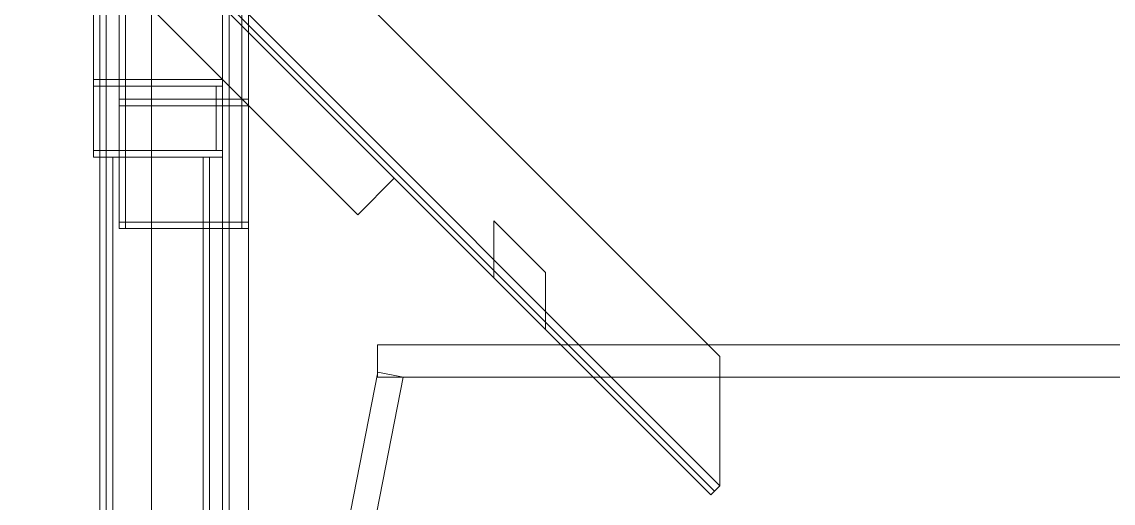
# Model space of a CAD drawing. Header units: millimetres. Extents: x -1970 to 59977, y -50268 to 6837.
# Drawn here: x 58664 to 59509, y 587 to 960 of the extents above; entities that cross this region are included whole.
import ezdxf

# ---------------------------------------------------------------- set-up
doc = ezdxf.new("R2010")
doc.units = ezdxf.units.MM
doc.layers.add('lateral_C04', color=7, linetype='Continuous', lineweight=0)
doc.layers.add('lateral_secador', color=7, linetype='Continuous', lineweight=0)

msp = doc.modelspace()

# ---------------------------------------------------------------- linework, layer by layer
at = {"layer": 'lateral_C04'}
for p, q in [((59539.253, 710), (58939.253, 710)), ((58939.253, 685), (58939.253, 710)), ((58899.438, 483.915), (58939.438, 688.915)), ((58919.068, 480.085), (58959.068, 685.085)), ((59539.253, 685), (58939.253, 685)), ((58939.438, 688.915), (58959.068, 685.085))]:
    msp.add_line(p, q, dxfattribs=at)
at = {"layer": 'lateral_secador'}
for p, q in [((58764.253, 3000), (58764.253, 0)), ((58839.253, 0), (58839.253, 3000)), ((58724.253, 2925), (58724.253, 20)), ((58729.253, 20), (58729.253, 2925)), ((58819.253, 2925), (58819.253, 20)), ((58824.253, 20), (58824.253, 2925)), ((58839.253, 0), (58839.253, 2925)), ((58739.253, 1450), (58739.253, 800)), ((58744.253, 800), (58744.253, 1450)), ((58834.253, 1450), (58834.253, 800)), ((58839.253, 800), (58839.253, 1450)), ((58764.253, 1350), (58764.253, 900)), ((58839.253, 900), (58839.253, 1350)), ((59204.253, 701), (58699.253, 1206)), ((58692.182, 1098.929), (58952.182, 838.929)), ((58699.253, 1106), (59204.253, 601)), ((58699.253, 1097.515), (59200.01, 596.757)), ((58699.253, 1091.858), (59197.182, 593.929)), ((58663.898, 1070.645), (58923.898, 810.645)), ((58719.253, 915.289), (58719.253, 1015.289)), ((58719.253, 1015.289), (58819.253, 915.289)), ((58719.253, 915.289), (58819.253, 915.289)), ((58719.253, 915.289), (58719.253, 910.289)), ((58819.253, 910.289), (58819.253, 915.289)), ((58719.253, 910.289), (58819.253, 910.289)), ((58719.253, 910.289), (58724.253, 910.289)), ((58719.253, 910.289), (58719.253, 860.289)), ((58724.253, 860.289), (58724.253, 910.289)), ((58814.253, 910.289), (58819.253, 910.289)), ((58814.253, 910.289), (58814.253, 860.289)), ((58819.253, 860.289), (58819.253, 910.289)), ((58739.253, 900), (58839.253, 900)), ((58739.253, 900), (58739.253, 895)), ((58764.253, 900), (58839.253, 900)), ((58764.253, 900), (58764.253, 0)), ((58839.253, 0), (58839.253, 900)), ((58839.253, 895), (58839.253, 900)), ((58739.253, 895), (58839.253, 895)), ((58739.253, 895), (58744.253, 895)), ((58739.253, 895), (58739.253, 805)), ((58744.253, 805), (58744.253, 895)), ((58834.253, 895), (58839.253, 895)), ((58834.253, 895), (58834.253, 805)), ((58839.253, 805), (58839.253, 895)), ((58719.253, 860.289), (58819.253, 860.289)), ((58719.253, 860.289), (58719.253, 855.289)), ((58719.253, 860.289), (58724.253, 860.289)), ((58719.253, 855.289), (58819.253, 855.289)), ((58729.253, 855.289), (58809.253, 855.289)), ((58729.253, 855.289), (58729.253, 12)), ((58729.253, 855.289), (58734.253, 855.289)), ((58734.253, 12), (58734.253, 855.289)), ((58804.253, 855.289), (58809.253, 855.289)), ((58804.253, 855.289), (58804.253, 12)), ((58809.253, 12), (58809.253, 855.289)), ((58814.253, 860.289), (58819.253, 860.289)), ((58819.253, 855.289), (58819.253, 860.289)), ((58923.898, 810.645), (58952.182, 838.929)), ((58739.253, 805), (58839.253, 805)), ((58739.253, 805), (58739.253, 800)), ((58739.253, 805), (58744.253, 805)), ((58834.253, 805), (58839.253, 805)), ((58839.253, 800), (58839.253, 805)), ((59069.253, 766), (59029.253, 806)), ((59029.253, 806), (59029.253, 761.858)), ((58739.253, 800), (58839.253, 800)), ((58739.253, 800), (58744.253, 800)), ((58834.253, 800), (58839.253, 800)), ((59029.253, 761.858), (59069.253, 721.858)), ((59069.253, 721.858), (59069.253, 766)), ((59204.253, 601), (59204.253, 701)), ((59200.01, 596.757), (59204.253, 601)), ((59197.182, 593.929), (59200.01, 596.757))]:
    msp.add_line(p, q, dxfattribs=at)

doc.saveas('drawing.dxf')
